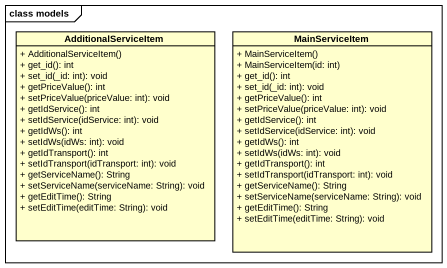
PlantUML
@startuml
mainframe class models
hide circle
hide empty members
skinparam classAttributeIconSize 0
class AdditionalServiceItem {
  + AdditionalServiceItem()
  + get_id(): int
  + set_id(_id: int): void
  + getPriceValue(): int
  + setPriceValue(priceValue: int): void
  + getIdService(): int
  + setIdService(idService: int): void
  + getIdWs(): int
  + setIdWs(idWs: int): void
  + getIdTransport(): int
  + setIdTransport(idTransport: int): void
  + getServiceName(): String
  + setServiceName(serviceName: String): void
  + getEditTime(): String
  + setEditTime(editTime: String): void
}
class MainServiceItem {
  + MainServiceItem()
  + MainServiceItem(id: int)
  + get_id(): int
  + set_id(_id: int): void
  + getPriceValue(): int
  + setPriceValue(priceValue: int): void
  + getIdService(): int
  + setIdService(idService: int): void
  + getIdWs(): int
  + setIdWs(idWs: int): void
  + getIdTransport(): int
  + setIdTransport(idTransport: int): void
  + getServiceName(): String
  + setServiceName(serviceName: String): void
  + getEditTime(): String
  + setEditTime(editTime: String): void
}
@enduml
